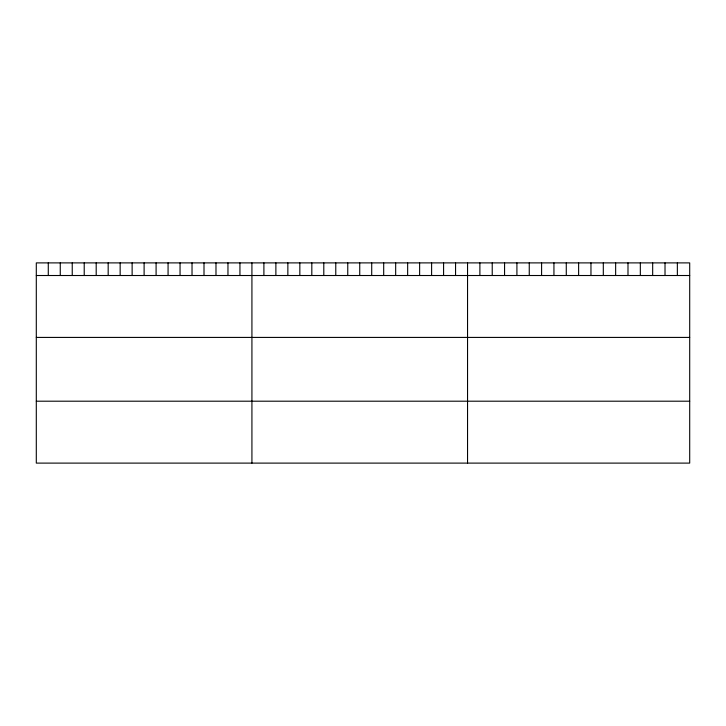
<?xml version="1.0" encoding="UTF-8"?>
<svg xmlns="http://www.w3.org/2000/svg" width="726" height="726" viewBox="0 0 726 726"><rect width="100%" height="100%" fill="white"/><g stroke="black" fill="none" stroke-linecap="round" stroke-linejoin="round"><path stroke-width="1.09" d="M689.7 275.508L689.7 463.106L36.3 463.106L36.3 262.894L689.7 262.894L689.7 275.508L36.3 275.508M36.3 337.418L689.7 337.418M36.3 401.197L689.7 401.197M677.358 262.894L677.358 275.508M665.016 262.894L665.016 275.508M652.674 262.894L652.674 275.508M640.332 262.894L640.332 275.508M627.99 262.894L627.99 275.508M615.648 262.894L615.648 275.508M603.306 262.894L603.306 275.508M590.964 262.894L590.964 275.508M578.622 262.894L578.622 275.508M566.28 262.894L566.28 275.508M553.938 262.894L553.938 275.508M541.596 262.894L541.596 275.508M529.254 262.894L529.254 275.508M516.912 262.894L516.912 275.508M504.57 262.894L504.57 275.508M492.228 262.894L492.228 275.508M479.886 262.894L479.886 275.508M467.544 262.894L467.544 463.106M455.565 262.894L455.565 275.508M443.586 262.894L443.586 275.508M431.607 262.894L431.607 275.508M419.628 262.894L419.628 275.508M407.649 262.894L407.649 275.508M395.67 262.894L395.67 275.508M383.691 262.894L383.691 275.508M371.712 262.894L371.712 275.508M359.733 262.894L359.733 275.508M347.754 262.894L347.754 275.508M335.775 262.894L335.775 275.508M323.796 262.894L323.796 275.508M311.817 262.894L311.817 275.508M299.838 262.894L299.838 275.508M287.859 262.894L287.859 275.508M275.88 262.894L275.88 275.508M263.901 262.894L263.901 275.508M251.922 262.894L251.922 463.106M239.943 262.894L239.943 275.508M227.964 262.894L227.964 275.508M215.985 262.894L215.985 275.508M204.006 262.894L204.006 275.508M192.027 262.894L192.027 275.508M180.048 262.894L180.048 275.508M168.069 262.894L168.069 275.508M156.09 262.894L156.09 275.508M144.111 262.894L144.111 275.508M132.132 262.894L132.132 275.508M120.153 262.894L120.153 275.508M108.174 262.894L108.174 275.508M96.195 262.894L96.195 275.508M84.216 262.894L84.216 275.508M72.237 262.894L72.237 275.508M60.258 262.894L60.258 275.508M48.279 262.894L48.279 275.508"/></g></svg>
